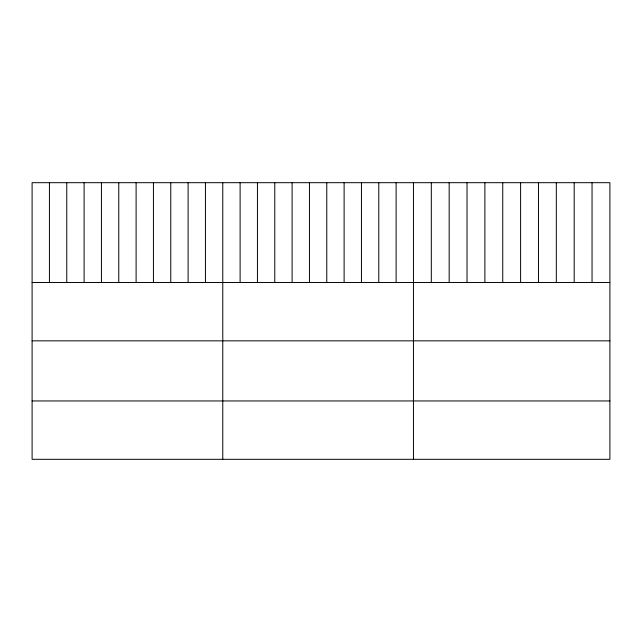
<?xml version="1.0" encoding="UTF-8"?>
<svg xmlns="http://www.w3.org/2000/svg" width="642" height="642" viewBox="0 0 642 642"><rect width="100%" height="100%" fill="white"/><g stroke="black" fill="none" stroke-linecap="round" stroke-linejoin="round"><path stroke-width="0.96" d="M609.9 282.48L609.9 459.311L32.1 459.311L32.1 182.689L609.9 182.689L609.9 282.48L32.1 282.48M32.1 340.838L609.9 340.838M32.1 400.953L609.9 400.953M592.044 182.689L592.044 282.48M574.181 182.689L574.181 282.48M556.325 182.689L556.325 282.48M538.461 182.689L538.461 282.48M520.606 182.689L520.606 282.48M502.742 182.689L502.742 282.48M484.887 182.689L484.887 282.48M467.023 182.689L467.023 282.48M449.167 182.689L449.167 282.48M431.304 182.689L431.304 282.48M413.448 182.689L413.448 459.311M396.114 182.689L396.114 282.48M378.78 182.689L378.78 282.48M361.446 182.689L361.446 282.48M344.112 182.689L344.112 282.48M326.778 182.689L326.778 282.48M309.444 182.689L309.444 282.48M292.11 182.689L292.11 282.48M274.776 182.689L274.776 282.48M257.442 182.689L257.442 282.48M240.108 182.689L240.108 282.48M222.774 182.689L222.774 459.311M205.44 182.689L205.44 282.48M188.106 182.689L188.106 282.48M170.772 182.689L170.772 282.48M153.438 182.689L153.438 282.48M136.104 182.689L136.104 282.48M118.77 182.689L118.77 282.48M101.436 182.689L101.436 282.48M84.102 182.689L84.102 282.48M66.768 182.689L66.768 282.48M49.434 182.689L49.434 282.48"/></g></svg>
